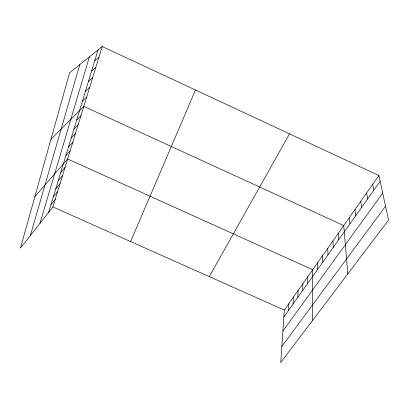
<?xml version="1.0" encoding="UTF-8"?>
<svg xmlns="http://www.w3.org/2000/svg" width="409" height="409" viewBox="0 0 409 409"><rect width="100%" height="100%" fill="white"/><g stroke="black" fill="none" stroke-linecap="round" stroke-linejoin="round"><path stroke-width="0.61" d="M312.537 320.487L312.696 269.715L67.633 158.994L34.862 196.668M307.629 283.503L307.732 276.781M302.68 290.472L302.864 283.703M297.834 297.307L298.095 290.492M293.084 304.005L293.417 297.149M288.422 310.569L288.831 303.677M378.898 175.522L284.327 310.078L280.753 362.471L388.55 220.073L378.898 175.522L102.224 46.529L69.581 72.848L20.45 248.074L52.889 206.934L102.224 46.529M30.378 235.477L79.76 64.642M39.934 223.365L89.392 56.877M48.61 212.358L98.017 49.924M130.614 241.576L195.471 90.006M209.29 276.637L289.521 133.855M283.856 317.011L380.145 181.289M282.895 331.045L382.701 193.089M281.847 346.464L385.549 206.233M50.941 204.694L55.225 199.336M53.318 196.872L57.608 191.591M55.747 188.892L60.036 183.687M58.226 180.742L62.516 175.625M60.757 172.424L65.046 167.393M65.9 155.512L70.19 150.676M68.513 146.918L72.802 142.179M71.181 138.145L75.471 133.513M73.906 129.183L78.191 124.658M76.693 120.026L80.972 115.619M50.946 139.316L83.814 106.386L343.729 225.563L347.839 273.851M82.449 101.1L86.713 96.948M85.425 91.325L89.683 87.306M88.462 81.325L92.71 77.454M91.575 71.094L95.813 67.378M94.76 60.634L98.983 57.071M52.889 206.934L284.327 310.078M372.711 184.321L373.831 190.195M366.663 192.93L367.655 198.897M360.743 201.351L361.612 207.409M354.951 209.592L355.707 215.737M349.281 217.665L349.925 223.887M338.289 233.304L338.724 239.674M332.962 240.881L333.294 247.322M327.742 248.309L327.982 254.812M322.624 255.584L322.778 262.154M317.614 262.721L317.675 269.342"/></g></svg>
